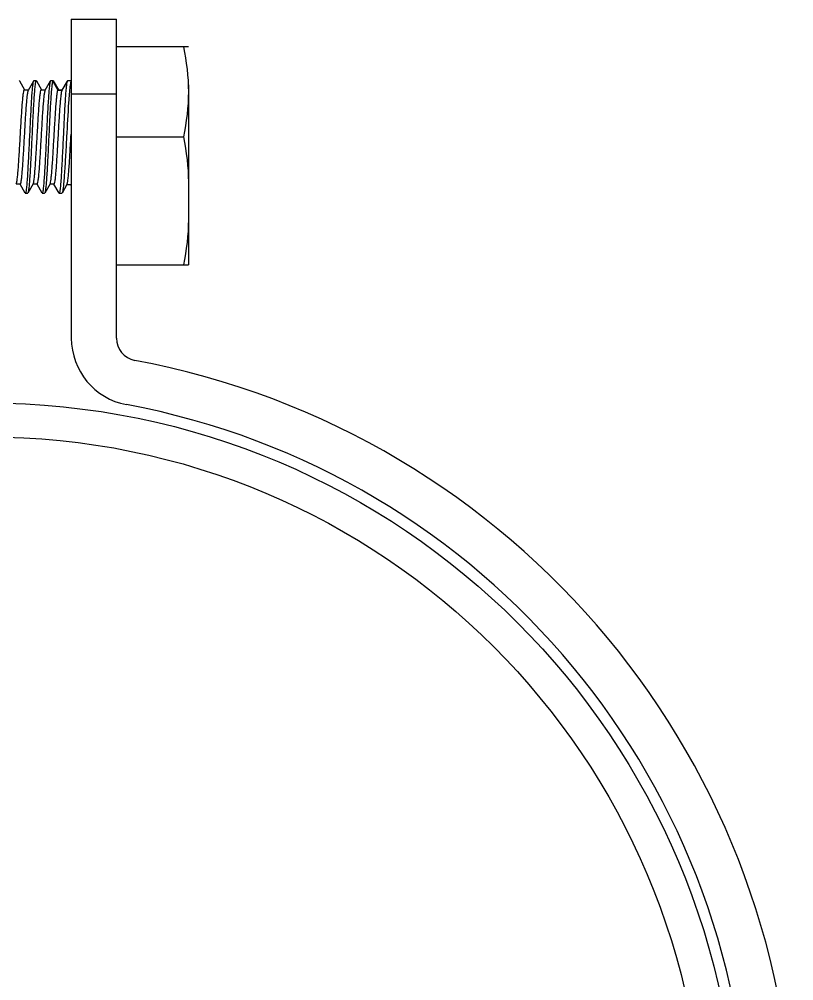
# Model space of a CAD drawing. Header units: inches. Extents: x -1293886 to -986005, y -15154 to 203628.
# Drawn here: x -1240781 to -1240623.9, y 86501.9 to 86696.8 of the extents above; entities that cross this region are included whole.
import ezdxf

# ---------------------------------------------------------------- set-up
doc = ezdxf.new("R2010")
doc.units = ezdxf.units.IN
doc.header["$LTSCALE"] = 100
doc.header["$MEASUREMENT"] = 0
doc.layers.add('W_DIM', color=4, linetype='Continuous')

# ---------------------------------------------------------------- blocks, each defined once
blk = doc.blocks.new('1111')
at = {"layer": 'W_DIM', "color": 7}
for p, q in [((-2280256.05, 1711197.53), (-2280256.05, 1711132.87)), ((-2280256.05, 1711197.53), (-2280246.92, 1711197.53)), ((-2280246.92, 1711132.87), (-2280246.92, 1711197.53)), ((-2280232.31, 1711191.93), (-2280246.92, 1711191.93)), ((-2280266.57, 1711185.04), (-2280266.61, 1711185.08)), ((-2280266.57, 1711185.04), (-2280265.53, 1711183.24)), ((-2280264.74, 1711183.18), (-2280263.66, 1711185.04)), ((-2280263.66, 1711185.04), (-2280263.62, 1711185.08)), ((-2280263.62, 1711185.08), (-2280263.19, 1711185.08)), ((-2280263.14, 1711185.04), (-2280263.19, 1711185.08)), ((-2280263.14, 1711185.04), (-2280262.1, 1711183.24)), ((-2280261.32, 1711183.18), (-2280260.24, 1711185.04)), ((-2280260.24, 1711185.04), (-2280260.19, 1711185.08)), ((-2280260.19, 1711185.08), (-2280259.76, 1711185.08)), ((-2280259.76, 1711185.08), (-2280259.83, 1711184.98)), ((-2280259.83, 1711184.98), (-2280258.77, 1711183.15)), ((-2280259.72, 1711185.04), (-2280258.68, 1711183.24)), ((-2280257.91, 1711183.15), (-2280256.84, 1711184.98)), ((-2280257.89, 1711183.18), (-2280256.81, 1711185.04)), ((-2280256.84, 1711184.98), (-2280256.81, 1711185.04)), ((-2280256.81, 1711185.04), (-2280256.77, 1711185.08)), ((-2280256.77, 1711185.08), (-2280256.05, 1711185.08)), ((-2280232.31, 1711184.24), (-2280232.31, 1711147.71)), ((-2280265.55, 1711183.23), (-2280264.72, 1711183.23)), ((-2280264.77, 1711183.13), (-2280264.74, 1711183.18)), ((-2280262.12, 1711183.23), (-2280261.29, 1711183.23)), ((-2280258.77, 1711183.15), (-2280258.7, 1711183.23)), ((-2280258.77, 1711183.15), (-2280257.91, 1711183.15)), ((-2280258.7, 1711183.23), (-2280257.87, 1711183.23)), ((-2280257.91, 1711183.15), (-2280257.89, 1711183.18)), ((-2280256.05, 1711182.38), (-2280246.92, 1711182.38)), ((-2280256.13, 1711173.66), (-2280256.09, 1711174.25)), ((-2280246.92, 1711173.66), (-2280233.34, 1711173.66)), ((-2280266.4, 1711164.09), (-2280267.23, 1711164.09)), ((-2280265.38, 1711162.28), (-2280266.42, 1711164.08)), ((-2280263.78, 1711164.14), (-2280264.86, 1711162.28)), ((-2280262.98, 1711164.09), (-2280263.81, 1711164.09)), ((-2280261.95, 1711162.28), (-2280263, 1711164.08)), ((-2280260.36, 1711164.14), (-2280261.43, 1711162.28)), ((-2280259.55, 1711164.09), (-2280260.38, 1711164.09)), ((-2280258.53, 1711162.28), (-2280259.57, 1711164.08)), ((-2280256.93, 1711164), (-2280257.92, 1711162.29)), ((-2280256.12, 1711163.95), (-2280256.95, 1711163.95)), ((-2280256.05, 1711163.79), (-2280256.14, 1711163.94)), ((-2280265.38, 1711162.28), (-2280265.33, 1711162.24)), ((-2280265.33, 1711162.24), (-2280264.9, 1711162.24)), ((-2280264.86, 1711162.28), (-2280264.9, 1711162.24)), ((-2280261.95, 1711162.28), (-2280261.91, 1711162.24)), ((-2280261.91, 1711162.24), (-2280261.48, 1711162.24)), ((-2280261.43, 1711162.28), (-2280261.48, 1711162.24)), ((-2280258.53, 1711162.28), (-2280258.48, 1711162.24)), ((-2280258.48, 1711162.24), (-2280257.97, 1711162.24)), ((-2280257.92, 1711162.29), (-2280257.97, 1711162.24)), ((-2280246.92, 1711147.71), (-2280232.31, 1711147.71))]:
    blk.add_line(p, q, dxfattribs=at)
for radius in [152.18, 145.33]:
    blk.add_circle((-2280273.18, 1710967.55), radius, dxfattribs=at)
for centre, radius, start, end in [((-2280194.84, 1711177.09), 61.85, 174.723, 175.0353), ((-2280242.35, 1711132.87), 13.7, 180, 259.438), ((-2280242.35, 1711132.87), 4.57, 180, 259.438), ((-2280273.18, 1710967.55), 163.6, 0, 79.438), ((-2280273.18, 1710967.55), 154.47, 0, 79.438)]:
    blk.add_arc(centre, radius, start, end, dxfattribs=at)
for points in [[(-2280233.34, 1711191.93), (-2280232.71, 1711188.93), (-2280232.31, 1711185.86), (-2280232.31, 1711182.79)], [(-2280232.31, 1711182.79), (-2280232.31, 1711179.73), (-2280232.71, 1711176.66), (-2280233.34, 1711173.66)], [(-2280233.34, 1711173.66), (-2280232.71, 1711170.66), (-2280232.31, 1711167.59), (-2280232.31, 1711164.53)], [(-2280232.31, 1711156.84), (-2280232.31, 1711153.78), (-2280232.71, 1711150.71), (-2280233.34, 1711147.71)]]:
    blk.add_open_spline(points, degree=3, dxfattribs=at)
for points, knots in [([(-2280264.47, 1711173.66), (-2280264.41, 1711175.04), (-2280264.31, 1711177.06), (-2280264.18, 1711179.64), (-2280264.08, 1711181.31), (-2280263.98, 1711182.71), (-2280263.89, 1711183.8), (-2280263.78, 1711184.54), (-2280263.73, 1711184.93), (-2280263.66, 1711185.04)], [0, 0, 0, 0, 0.364025, 0.530311, 0.678336, 0.803029, 0.900137, 0.966414, 1, 1, 1, 1]), ([(-2280263.19, 1711185.08), (-2280263.21, 1711185.08), (-2280263.26, 1711184.98), (-2280263.3, 1711184.83), (-2280263.36, 1711184.55), (-2280263.43, 1711183.98), (-2280263.53, 1711183.03), (-2280263.63, 1711181.63), (-2280263.73, 1711179.92), (-2280263.84, 1711177.97), (-2280263.94, 1711175.86), (-2280264.01, 1711174.4), (-2280264.05, 1711173.66)], [0, 0, 0, 0, 0.006679, 0.021742, 0.04591, 0.079127, 0.171526, 0.295588, 0.446614, 0.618853, 0.805699, 1, 1, 1, 1]), ([(-2280261.05, 1711173.66), (-2280260.98, 1711175.04), (-2280260.89, 1711177.06), (-2280260.75, 1711179.64), (-2280260.65, 1711181.31), (-2280260.55, 1711182.71), (-2280260.46, 1711183.8), (-2280260.36, 1711184.54), (-2280260.3, 1711184.93), (-2280260.24, 1711185.04)], [0, 0, 0, 0, 0.364025, 0.530311, 0.678336, 0.803029, 0.900137, 0.966414, 1, 1, 1, 1]), ([(-2280259.83, 1711184.98), (-2280259.89, 1711184.84), (-2280259.95, 1711184.42), (-2280260.05, 1711183.64), (-2280260.14, 1711182.52), (-2280260.28, 1711180.51), (-2280260.44, 1711177.52), (-2280260.56, 1711175), (-2280260.62, 1711173.66)], [0, 0, 0, 0, 0.03994, 0.110597, 0.209953, 0.334863, 0.644572, 1, 1, 1, 1]), ([(-2280259.72, 1711185.04), (-2280259.72, 1711185.05), (-2280259.74, 1711185.06), (-2280259.76, 1711185.08), (-2280259.76, 1711185.08)], [0, 0, 0, 0, 0.600908, 1, 1, 1, 1]), ([(-2280257.62, 1711173.66), (-2280257.56, 1711175), (-2280257.44, 1711177.52), (-2280257.28, 1711180.51), (-2280257.14, 1711182.52), (-2280257.05, 1711183.64), (-2280256.96, 1711184.42), (-2280256.89, 1711184.84), (-2280256.84, 1711184.98)], [0, 0, 0, 0, 0.355428, 0.665137, 0.790047, 0.889403, 0.96006, 1, 1, 1, 1]), ([(-2280256.05, 1711185.06), (-2280256.11, 1711185.01), (-2280256.17, 1711184.77), (-2280256.27, 1711184.32), (-2280256.35, 1711183.62), (-2280256.41, 1711183.08), (-2280256.44, 1711182.78)], [0, 0, 0, 0, 0.09877, 0.299863, 0.602238, 1, 1, 1, 1]), ([(-2280267.21, 1711164.14), (-2280267.14, 1711164.24), (-2280267.08, 1711164.6), (-2280266.98, 1711165.26), (-2280266.88, 1711166.24), (-2280266.78, 1711167.49), (-2280266.68, 1711168.95), (-2280266.54, 1711171.19), (-2280266.41, 1711173.53), (-2280266.27, 1711175.9), (-2280266.17, 1711177.6), (-2280266.07, 1711179.15), (-2280265.97, 1711180.5), (-2280265.87, 1711181.62), (-2280265.78, 1711182.43), (-2280265.69, 1711182.94), (-2280265.62, 1711183.16), (-2280265.57, 1711183.23), (-2280265.55, 1711183.23)], [0, 0, 0, 0, 0.018976, 0.054803, 0.106453, 0.172138, 0.249526, 0.335844, 0.522669, 0.61646, 0.705997, 0.788066, 0.859722, 0.918409, 0.962059, 0.989231, 0.996485, 1, 1, 1, 1]), ([(-2280266.4, 1711164.09), (-2280266.38, 1711164.09), (-2280266.33, 1711164.16), (-2280266.26, 1711164.37), (-2280266.17, 1711164.86), (-2280266.08, 1711165.66), (-2280265.98, 1711166.74), (-2280265.88, 1711168.06), (-2280265.78, 1711169.58), (-2280265.68, 1711171.24), (-2280265.55, 1711173.57), (-2280265.39, 1711176.39), (-2280265.23, 1711179.05), (-2280265.08, 1711180.86), (-2280264.99, 1711181.88), (-2280264.89, 1711182.61), (-2280264.82, 1711183), (-2280264.77, 1711183.13)], [0, 0, 0, 0, 0.003455, 0.010535, 0.037032, 0.079611, 0.136914, 0.206982, 0.287388, 0.37533, 0.467742, 0.653021, 0.817577, 0.884775, 0.938688, 0.977489, 1, 1, 1, 1]), ([(-2280263.78, 1711164.14), (-2280263.72, 1711164.24), (-2280263.66, 1711164.6), (-2280263.55, 1711165.26), (-2280263.46, 1711166.24), (-2280263.36, 1711167.49), (-2280263.26, 1711168.95), (-2280263.12, 1711171.19), (-2280262.98, 1711173.53), (-2280262.85, 1711175.9), (-2280262.75, 1711177.6), (-2280262.65, 1711179.15), (-2280262.55, 1711180.5), (-2280262.45, 1711181.62), (-2280262.35, 1711182.43), (-2280262.26, 1711182.94), (-2280262.19, 1711183.16), (-2280262.14, 1711183.23), (-2280262.12, 1711183.23)], [0, 0, 0, 0, 0.018976, 0.054804, 0.106454, 0.17214, 0.249527, 0.335846, 0.522669, 0.61646, 0.705997, 0.788065, 0.859721, 0.918408, 0.962058, 0.98923, 0.996484, 1, 1, 1, 1]), ([(-2280262.98, 1711164.09), (-2280262.96, 1711164.09), (-2280262.91, 1711164.16), (-2280262.84, 1711164.38), (-2280262.75, 1711164.88), (-2280262.65, 1711165.7), (-2280262.55, 1711166.81), (-2280262.45, 1711168.17), (-2280262.35, 1711169.72), (-2280262.25, 1711171.42), (-2280262.11, 1711173.79), (-2280261.98, 1711176.13), (-2280261.84, 1711178.37), (-2280261.74, 1711179.83), (-2280261.64, 1711181.08), (-2280261.55, 1711182.05), (-2280261.44, 1711182.72), (-2280261.38, 1711183.08), (-2280261.32, 1711183.18)], [0, 0, 0, 0, 0.003514, 0.010772, 0.03795, 0.081609, 0.140308, 0.211978, 0.294061, 0.383612, 0.477416, 0.664254, 0.750572, 0.827952, 0.893624, 0.945254, 0.981055, 1, 1, 1, 1]), ([(-2280260.36, 1711164.14), (-2280260.3, 1711164.24), (-2280260.24, 1711164.57), (-2280260.14, 1711165.19), (-2280260.05, 1711166.1), (-2280259.95, 1711167.26), (-2280259.85, 1711168.62), (-2280259.72, 1711170.74), (-2280259.56, 1711173.53), (-2280259.37, 1711176.8), (-2280259.21, 1711179.34), (-2280259.07, 1711181.05), (-2280258.98, 1711182), (-2280258.88, 1711182.67), (-2280258.82, 1711183.03), (-2280258.77, 1711183.15)], [0, 0, 0, 0, 0.017949, 0.051483, 0.099746, 0.16121, 0.233875, 0.31535, 0.493787, 0.673153, 0.829955, 0.893299, 0.943723, 0.979621, 1, 1, 1, 1]), ([(-2280259.55, 1711164.09), (-2280259.53, 1711164.09), (-2280259.48, 1711164.16), (-2280259.41, 1711164.37), (-2280259.32, 1711164.87), (-2280259.23, 1711165.67), (-2280259.13, 1711166.77), (-2280259.03, 1711168.1), (-2280258.93, 1711169.63), (-2280258.83, 1711171.3), (-2280258.7, 1711173.65), (-2280258.57, 1711175.98), (-2280258.43, 1711178.21), (-2280258.33, 1711179.68), (-2280258.23, 1711180.94), (-2280258.13, 1711181.94), (-2280258.03, 1711182.65), (-2280257.96, 1711183.03), (-2280257.91, 1711183.15)], [0, 0, 0, 0, 0.003476, 0.010618, 0.037351, 0.080307, 0.138095, 0.208722, 0.289712, 0.378215, 0.471113, 0.656939, 0.743312, 0.821202, 0.88787, 0.940988, 0.978742, 1, 1, 1, 1]), ([(-2280256.47, 1711182.44), (-2280256.52, 1711181.84), (-2280256.74, 1711178.92), (-2280256.89, 1711175.99), (-2280257.02, 1711173.66)], [0, 0, 0, 0, 0.204958, 1, 1, 1, 1]), ([(-2280265.33, 1711162.24), (-2280265.3, 1711162.24), (-2280265.25, 1711162.33), (-2280265.21, 1711162.49), (-2280265.16, 1711162.77), (-2280265.09, 1711163.33), (-2280264.99, 1711164.29), (-2280264.89, 1711165.69), (-2280264.79, 1711167.4), (-2280264.68, 1711169.35), (-2280264.58, 1711171.46), (-2280264.51, 1711172.92), (-2280264.47, 1711173.66)], [0, 0, 0, 0, 0.006688, 0.021762, 0.045939, 0.079161, 0.171565, 0.295627, 0.446655, 0.618887, 0.805715, 1, 1, 1, 1]), ([(-2280264.05, 1711173.66), (-2280264.11, 1711172.28), (-2280264.21, 1711170.26), (-2280264.34, 1711167.68), (-2280264.44, 1711166.01), (-2280264.54, 1711164.61), (-2280264.63, 1711163.51), (-2280264.74, 1711162.78), (-2280264.79, 1711162.39), (-2280264.86, 1711162.28)], [0, 0, 0, 0, 0.363958, 0.530225, 0.678245, 0.80294, 0.900061, 0.966367, 1, 1, 1, 1]), ([(-2280261.91, 1711162.24), (-2280261.88, 1711162.24), (-2280261.83, 1711162.33), (-2280261.79, 1711162.49), (-2280261.74, 1711162.77), (-2280261.66, 1711163.33), (-2280261.57, 1711164.29), (-2280261.47, 1711165.69), (-2280261.36, 1711167.4), (-2280261.26, 1711169.35), (-2280261.15, 1711171.46), (-2280261.08, 1711172.92), (-2280261.05, 1711173.66)], [0, 0, 0, 0, 0.006689, 0.021763, 0.04594, 0.079164, 0.171568, 0.295631, 0.446658, 0.618889, 0.805716, 1, 1, 1, 1]), ([(-2280260.62, 1711173.66), (-2280260.69, 1711172.28), (-2280260.78, 1711170.26), (-2280260.92, 1711167.68), (-2280261.02, 1711166.01), (-2280261.12, 1711164.61), (-2280261.21, 1711163.51), (-2280261.31, 1711162.78), (-2280261.37, 1711162.39), (-2280261.43, 1711162.28)], [0, 0, 0, 0, 0.363958, 0.530225, 0.678245, 0.80294, 0.900061, 0.966367, 1, 1, 1, 1]), ([(-2280258.48, 1711162.24), (-2280258.45, 1711162.24), (-2280258.4, 1711162.33), (-2280258.36, 1711162.49), (-2280258.31, 1711162.77), (-2280258.24, 1711163.33), (-2280258.14, 1711164.29), (-2280258.04, 1711165.69), (-2280257.94, 1711167.4), (-2280257.83, 1711169.35), (-2280257.73, 1711171.46), (-2280257.66, 1711172.92), (-2280257.62, 1711173.66)], [0, 0, 0, 0, 0.00669, 0.021764, 0.045942, 0.079166, 0.171571, 0.295634, 0.446661, 0.618891, 0.805717, 1, 1, 1, 1]), ([(-2280257.02, 1711173.66), (-2280257.09, 1711172.28), (-2280257.2, 1711170.28), (-2280257.35, 1711167.71), (-2280257.46, 1711166.05), (-2280257.57, 1711164.64), (-2280257.67, 1711163.54), (-2280257.78, 1711162.8), (-2280257.85, 1711162.4), (-2280257.92, 1711162.29)], [0, 0, 0, 0, 0.362263, 0.527925, 0.675614, 0.80033, 0.897877, 0.965043, 1, 1, 1, 1]), ([(-2280256.93, 1711164), (-2280256.87, 1711164.1), (-2280256.81, 1711164.44), (-2280256.71, 1711165.08), (-2280256.61, 1711166.02), (-2280256.52, 1711167.21), (-2280256.42, 1711168.62), (-2280256.29, 1711170.8), (-2280256.19, 1711172.5), (-2280256.13, 1711173.66)], [0, 0, 0, 0, 0.036124, 0.104043, 0.201926, 0.326585, 0.473883, 0.638923, 1, 1, 1, 1])]:
    blk.add_open_spline(points, degree=3, knots=knots, dxfattribs=at)

msp = doc.modelspace()

# ---------------------------------------------------------------- block references
at = {"layer": 'W_DIM'}
msp.add_blockref('1111', (1039485.65, -1624500.72), dxfattribs=at)

doc.saveas('drawing.dxf')
